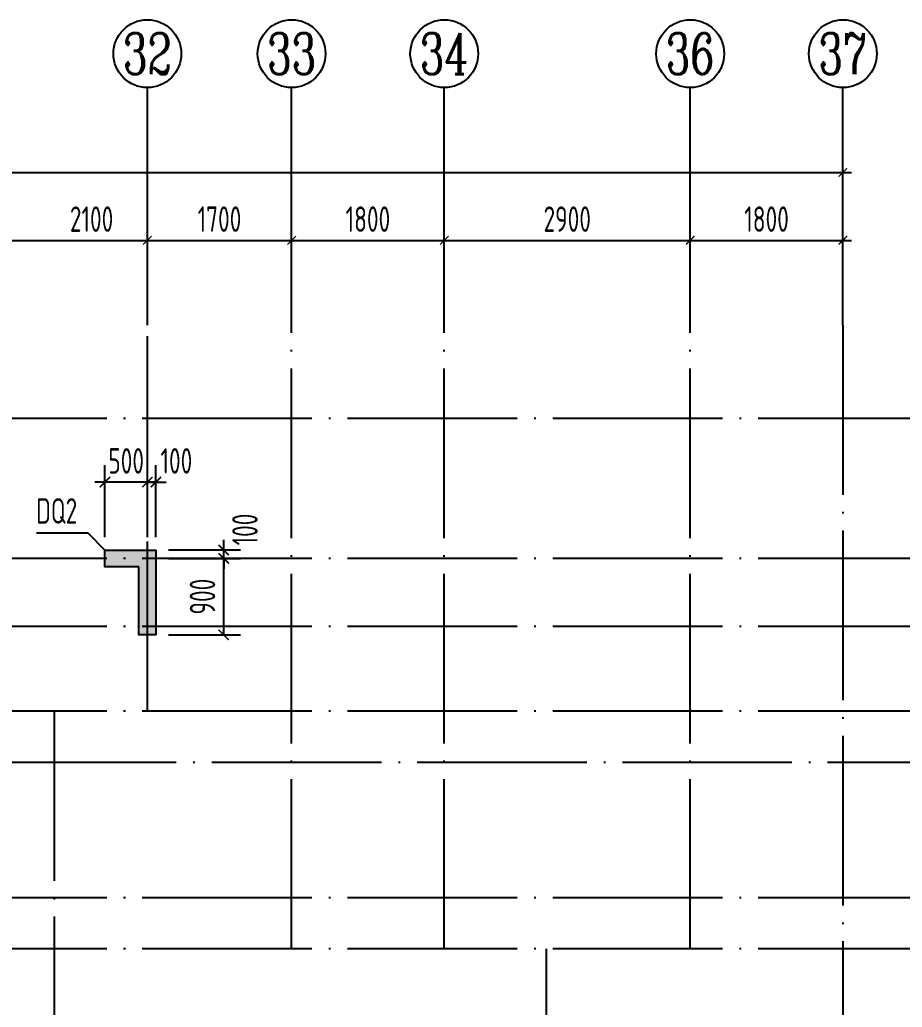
# Model space of a CAD drawing. Extents: x -461650 to 361314, y 245336 to 769729.
# Drawn here: x -84275 to -73870, y 439188 to 450827 of the extents above; entities that cross this region are included whole.
import ezdxf
from ezdxf.enums import TextEntityAlignment as Align

# ---------------------------------------------------------------- set-up
doc = ezdxf.new("R2010")
doc.units = 0
doc.header["$LTSCALE"] = 1000
doc.linetypes.add('DOTE', pattern=[2.42, 2, -0.2, 0.02, -0.2])
doc.layers.get('0').update_dxf_attribs({"linetype": 'CONTINUOUS'})
doc.layers.get('DEFPOINTS').update_dxf_attribs({"linetype": 'CONTINUOUS'})
for name, color, linetype in [('A-AXIS', 1, 'CONTINUOUS'), ('A-DOTE', 10, 'DOTE'), ('AXIS_NUM', 7, 'CONTINUOUS'), ('S-Q墙实线', 6, 'CONTINUOUS'), ('S-Q墙标注', 3, 'CONTINUOUS'), ('S-X详图填充', 252, 'CONTINUOUS'), ('S-X详图实线', 4, 'CONTINUOUS'), ('S-Y一般标注', 3, 'CONTINUOUS'), ('S-Z柱编号', 6, 'CONTINUOUS')]:
    doc.layers.add(name, color=color, linetype=linetype)
doc.styles.add('TSSD_Axis', font='complex.shx', dxfattribs={"width": 0.7, "bigfont": 'hztxt.shx'})
doc.styles.add('TSSD_DIMENSION', font='Tssdeng.shx', dxfattribs={"width": 0.7, "bigfont": 'tssdchn.shx'})
doc.styles.add('TSSD_REIN', font='tssdeng.shx', dxfattribs={"width": 0.7, "height": 300, "bigfont": 'tssdchn.shx'})
doc.styles.add('结构文字', font='zstxt.shx', dxfattribs={"width": 0.7, "bigfont": 'zshz.shx'})
doc.dimstyles.new('STRUCK', dxfattribs={"dimtxt": 400, "dimasz": 121, "dimexe": 200, "dimexo": 150, "dimgap": 115, "dimtad": 1, "dimdec": 0, "dimdsep": 46, "dimtxsty": '结构文字', "dimblk": 'ARCHTICK', "dimcen": 400, "dimclrd": 3, "dimclre": 3, "dimclrt": 7, "dimadec": 0, "dimazin": 0, "dimtfac": 1, "dimtdec": 0, "dimtix": 1, "dimtmove": 2, "dimatfit": 3, "dimldrblk": '_DIMX', "dimfxl": 0, "dimtolj": 1, "dimtzin": 0, "dimarcsym": 0})
doc.dimstyles.new('TSSD_100_100', dxfattribs={"dimtxt": 300, "dimasz": 100, "dimexe": 100, "dimexo": 250, "dimgap": 100, "dimtad": 1, "dimdec": 0, "dimzin": 0, "dimdsep": 46, "dimtxsty": 'TSSD_DIMENSION', "dimblk": 'ARCHTICK', "dimcen": 0, "dimdle": 100, "dimclrt": 7, "dimadec": 0, "dimazin": 0, "dimtfac": 1, "dimtdec": 0, "dimtix": 1, "dimtmove": 2, "dimatfit": 3, "dimldrblk": 'ARCHTICK', "dimfxl": 0, "dimtolj": 1, "dimtzin": 0, "dimarcsym": 0})

# ---------------------------------------------------------------- blocks, each defined once
blk = doc.blocks.new('ts_axno')
at = {"color": 0, "linetype": 'ByBlock', "lineweight": -2}
blk.add_circle((0, 0), 0.5, dxfattribs=at)
at = {"color": 0, "linetype": 'ByBlock', "lineweight": -2, "style": 'TSSD_Axis', "width": 0.7}
blk.add_attdef('A', text='', height=0.6, dxfattribs=at).set_placement((0, 0), align=Align.MIDDLE_CENTER)
blk = doc.blocks.new('_ArchTick')
at = {"color": 0, "linetype": 'ByBlock', "const_width": 0.15}
blk.add_lwpolyline([(-0.5, -0.5), (0.5, 0.5)], dxfattribs=at)
blk = doc.blocks.new('*D306')
at = {"layer": 'DEFPOINTS', "color": 0}
for p in [(46400, 19250), (44300, 18250), (46400, 18250)]:
    blk.add_point(p, dxfattribs=at)
at = {"layer": 'S-Y一般标注', "color": 0, "lineweight": -2}
for p, q in [((44300, 18500), (44300, 19350)), ((46400, 18500), (46400, 19350)), ((44200, 19250), (46500, 19250))]:
    blk.add_line(p, q, dxfattribs=at)
at = {"layer": 'S-Y一般标注', "color": 0, "lineweight": -2, "xscale": 100, "yscale": 100, "zscale": 100, "rotation": 180}
blk.add_blockref('_ArchTick', (44300, 19250), dxfattribs=at)
at = {"layer": 'S-Y一般标注', "color": 0, "lineweight": -2, "xscale": 100, "yscale": 100, "zscale": 100}
blk.add_blockref('_ArchTick', (46400, 19250), dxfattribs=at)
at = {"layer": 'S-Y一般标注', "color": 7, "insert": (45742, 19500), "char_height": 300, "attachment_point": 5, "style": 'TSSD_DIMENSION'}
blk.add_mtext('\\A1;2100', dxfattribs=at)
blk = doc.blocks.new('*D307')
at = {"layer": 'DEFPOINTS', "color": 0}
for p in [(48100, 19250), (46400, 18250), (48100, 18250)]:
    blk.add_point(p, dxfattribs=at)
at = {"layer": 'S-Y一般标注', "color": 0, "lineweight": -2}
for p, q in [((46400, 18500), (46400, 19350)), ((48100, 18500), (48100, 19350)), ((46300, 19250), (48200, 19250))]:
    blk.add_line(p, q, dxfattribs=at)
at = {"layer": 'S-Y一般标注', "color": 0, "lineweight": -2, "xscale": 100, "yscale": 100, "zscale": 100, "rotation": 180}
blk.add_blockref('_ArchTick', (46400, 19250), dxfattribs=at)
at = {"layer": 'S-Y一般标注', "color": 0, "lineweight": -2, "xscale": 100, "yscale": 100, "zscale": 100}
blk.add_blockref('_ArchTick', (48100, 19250), dxfattribs=at)
at = {"layer": 'S-Y一般标注', "color": 7, "insert": (47250, 19500), "char_height": 300, "attachment_point": 5, "style": 'TSSD_DIMENSION'}
blk.add_mtext('\\A1;1700', dxfattribs=at)
blk = doc.blocks.new('*D308')
at = {"layer": 'DEFPOINTS', "color": 0}
for p in [(49900, 19250), (48100, 18250), (49900, 18250)]:
    blk.add_point(p, dxfattribs=at)
at = {"layer": 'S-Y一般标注', "color": 0, "lineweight": -2}
for p, q in [((48100, 18500), (48100, 19350)), ((49900, 18500), (49900, 19350)), ((48000, 19250), (50000, 19250))]:
    blk.add_line(p, q, dxfattribs=at)
at = {"layer": 'S-Y一般标注', "color": 0, "lineweight": -2, "xscale": 100, "yscale": 100, "zscale": 100, "rotation": 180}
blk.add_blockref('_ArchTick', (48100, 19250), dxfattribs=at)
at = {"layer": 'S-Y一般标注', "color": 0, "lineweight": -2, "xscale": 100, "yscale": 100, "zscale": 100}
blk.add_blockref('_ArchTick', (49900, 19250), dxfattribs=at)
at = {"layer": 'S-Y一般标注', "color": 7, "insert": (49000, 19500), "char_height": 300, "attachment_point": 5, "style": 'TSSD_DIMENSION'}
blk.add_mtext('\\A1;1800', dxfattribs=at)
blk = doc.blocks.new('*D309')
at = {"layer": 'DEFPOINTS', "color": 0}
for p in [(52800, 19250), (49900, 18250), (52800, 18250)]:
    blk.add_point(p, dxfattribs=at)
at = {"layer": 'S-Y一般标注', "color": 0, "lineweight": -2}
for p, q in [((49900, 18500), (49900, 19350)), ((52800, 18500), (52800, 19350)), ((49800, 19250), (52900, 19250))]:
    blk.add_line(p, q, dxfattribs=at)
at = {"layer": 'S-Y一般标注', "color": 0, "lineweight": -2, "xscale": 100, "yscale": 100, "zscale": 100, "rotation": 180}
blk.add_blockref('_ArchTick', (49900, 19250), dxfattribs=at)
at = {"layer": 'S-Y一般标注', "color": 0, "lineweight": -2, "xscale": 100, "yscale": 100, "zscale": 100}
blk.add_blockref('_ArchTick', (52800, 19250), dxfattribs=at)
at = {"layer": 'S-Y一般标注', "color": 7, "insert": (51350, 19500), "char_height": 300, "attachment_point": 5, "style": 'TSSD_DIMENSION'}
blk.add_mtext('\\A1;2900', dxfattribs=at)
blk = doc.blocks.new('*D310')
at = {"layer": 'DEFPOINTS', "color": 0}
for p in [(54600, 19250), (52800, 18250), (54600, 18250)]:
    blk.add_point(p, dxfattribs=at)
at = {"layer": 'S-Y一般标注', "color": 0, "lineweight": -2}
for p, q in [((52800, 18500), (52800, 19350)), ((54600, 18500), (54600, 19350)), ((52700, 19250), (54700, 19250))]:
    blk.add_line(p, q, dxfattribs=at)
at = {"layer": 'S-Y一般标注', "color": 0, "lineweight": -2, "xscale": 100, "yscale": 100, "zscale": 100, "rotation": 180}
blk.add_blockref('_ArchTick', (52800, 19250), dxfattribs=at)
at = {"layer": 'S-Y一般标注', "color": 0, "lineweight": -2, "xscale": 100, "yscale": 100, "zscale": 100}
blk.add_blockref('_ArchTick', (54600, 19250), dxfattribs=at)
at = {"layer": 'S-Y一般标注', "color": 7, "insert": (53700, 19500), "char_height": 300, "attachment_point": 5, "style": 'TSSD_DIMENSION'}
blk.add_mtext('\\A1;1800', dxfattribs=at)
blk = doc.blocks.new('*D311')
at = {"layer": 'DEFPOINTS', "color": 0}
for p in [(54600, 20050), (4600, 18250), (54600, 18250)]:
    blk.add_point(p, dxfattribs=at)
at = {"layer": 'S-Y一般标注', "color": 0, "lineweight": -2}
for p, q in [((4600, 18500), (4600, 20150)), ((54600, 18500), (54600, 20150)), ((4500, 20050), (54700, 20050))]:
    blk.add_line(p, q, dxfattribs=at)
at = {"layer": 'S-Y一般标注', "color": 0, "lineweight": -2, "xscale": 100, "yscale": 100, "zscale": 100, "rotation": 180}
blk.add_blockref('_ArchTick', (4600, 20050), dxfattribs=at)
at = {"layer": 'S-Y一般标注', "color": 0, "lineweight": -2, "xscale": 100, "yscale": 100, "zscale": 100}
blk.add_blockref('_ArchTick', (54600, 20050), dxfattribs=at)
at = {"layer": 'S-Y一般标注', "color": 7, "insert": (29600, 20300), "char_height": 300, "attachment_point": 5, "style": 'TSSD_DIMENSION'}
blk.add_mtext('\\A1;50000', dxfattribs=at)
blk = doc.blocks.new('*D3134')
at = {"layer": 'DEFPOINTS', "color": 0}
for p in [(-82670, 444478), (-81870, 444478), (-82670, 443578)]:
    blk.add_point(p, dxfattribs=at)
at = {"layer": 'S-Q墙标注', "color": 3, "lineweight": -2}
for p, q in [((-82520, 444478), (-81670, 444478)), ((-81870, 443578), (-81870, 444478)), ((-82520, 443578), (-81670, 443578))]:
    blk.add_line(p, q, dxfattribs=at)
at = {"layer": 'S-Q墙标注', "color": 3, "lineweight": -2, "xscale": 121, "yscale": 121, "zscale": 121}
for p, rotation in [((-81870, 444478), 90), ((-81870, 443578), 270)]:
    blk.add_blockref('_ArchTick', p, dxfattribs=dict(at, rotation=rotation))
at = {"layer": 'S-Q墙标注', "color": 7, "insert": (-82120, 444028), "char_height": 300, "attachment_point": 5, "rotation": 90, "style": 'TSSD_REIN'}
blk.add_mtext('\\A1;900', dxfattribs=at)
blk = doc.blocks.new('_DIMX')
blk.add_line((-150, 0), (150, 0))
at = {"const_width": 50}
blk.add_lwpolyline([(-70, -70), (70, 70)], dxfattribs=at)
blk = doc.blocks.new('*D3135')
at = {"layer": 'DEFPOINTS', "color": 0}
for p in [(-82670, 444578), (-81870, 444578), (-82670, 444478)]:
    blk.add_point(p, dxfattribs=at)
at = {"layer": 'S-Q墙标注', "color": 3, "lineweight": -2}
for p, q in [((-81870, 444578), (-81870, 444699)), ((-82520, 444578), (-81670, 444578)), ((-81870, 444478), (-81870, 444578)), ((-82520, 444478), (-81670, 444478)), ((-81870, 444478), (-81870, 444357))]:
    blk.add_line(p, q, dxfattribs=at)
at = {"layer": 'S-Q墙标注', "color": 3, "lineweight": -2, "xscale": 121, "yscale": 121, "zscale": 121}
for p, rotation in [((-81870, 444578), 270), ((-81870, 444478), 90)]:
    blk.add_blockref('_ArchTick', p, dxfattribs=dict(at, rotation=rotation))
at = {"layer": 'S-Q墙标注', "color": 7, "insert": (-81620, 444819), "char_height": 300, "attachment_point": 5, "rotation": 90, "style": 'TSSD_REIN'}
blk.add_mtext('\\A1;100', dxfattribs=at)
blk = doc.blocks.new('*D3136')
at = {"layer": 'DEFPOINTS', "color": 0}
for p in [(-82770, 445378), (-82770, 444578), (-82670, 444578)]:
    blk.add_point(p, dxfattribs=at)
at = {"layer": 'S-Q墙标注', "color": 3, "lineweight": -2}
for p, q in [((-82770, 444728), (-82770, 445578)), ((-82670, 444728), (-82670, 445578)), ((-82770, 445378), (-82891, 445378)), ((-82670, 445378), (-82770, 445378)), ((-82670, 445378), (-82549, 445378))]:
    blk.add_line(p, q, dxfattribs=at)
at = {"layer": 'S-Q墙标注', "color": 3, "lineweight": -2, "xscale": 121, "yscale": 121, "zscale": 121}
blk.add_blockref('_ArchTick', (-82770, 445378), dxfattribs=at)
at = {"layer": 'S-Q墙标注', "color": 3, "lineweight": -2, "xscale": 121, "yscale": 121, "zscale": 121, "rotation": 180}
blk.add_blockref('_ArchTick', (-82670, 445378), dxfattribs=at)
at = {"layer": 'S-Q墙标注', "color": 7, "insert": (-82428, 445628), "char_height": 300, "attachment_point": 5, "style": 'TSSD_REIN'}
blk.add_mtext('\\A1;100', dxfattribs=at)
blk = doc.blocks.new('*D3137')
at = {"layer": 'DEFPOINTS', "color": 0}
for p in [(-83270, 445378), (-83270, 444578), (-82770, 444578)]:
    blk.add_point(p, dxfattribs=at)
at = {"layer": 'S-Q墙标注', "color": 3, "lineweight": -2}
for p, q in [((-83270, 444728), (-83270, 445578)), ((-82770, 444728), (-82770, 445578)), ((-83270, 445378), (-83391, 445378)), ((-82770, 445378), (-83270, 445378)), ((-82770, 445378), (-82649, 445378))]:
    blk.add_line(p, q, dxfattribs=at)
at = {"layer": 'S-Q墙标注', "color": 3, "lineweight": -2, "xscale": 121, "yscale": 121, "zscale": 121}
blk.add_blockref('_ArchTick', (-83270, 445378), dxfattribs=at)
at = {"layer": 'S-Q墙标注', "color": 3, "lineweight": -2, "xscale": 121, "yscale": 121, "zscale": 121, "rotation": 180}
blk.add_blockref('_ArchTick', (-82770, 445378), dxfattribs=at)
at = {"layer": 'S-Q墙标注', "color": 7, "insert": (-83020, 445628), "char_height": 300, "attachment_point": 5, "style": 'TSSD_REIN'}
blk.add_mtext('\\A1;500', dxfattribs=at)
blk = doc.blocks.new('20210726.16395156')
at = {"layer": 'A-AXIS'}
for p, q in [((46400, 18249.9), (46400, 21049.9)), ((48100, 18249.9), (48100, 21049.9)), ((49900, 18249.9), (49900, 21049.9)), ((52800, 18249.9), (52800, 21049.9)), ((54600, 18249.9), (54600, 21049.9))]:
    blk.add_line(p, q, dxfattribs=at)
at = {"layer": 'A-DOTE'}
for p, q in [((46400, 13700), (46400, 18249.9)), ((48100, 10900), (48100, 18249.9)), ((49900, 10900), (49900, 18249.9)), ((52800, 10900), (52800, 18249.9)), ((54600, 18249.9), (54600, 3600)), ((55600, 17150), (3600, 17150)), ((55600, 15500), (3600, 15500)), ((55600, 14700), (3600, 14700)), ((55600, 13700), (3600, 13700)), ((45299.8, 13700), (45300, 3600)), ((3600, 13100.3), (55600, 13100.3)), ((55600, 11500), (3600, 11500)), ((55600, 10900), (3600, 10900)), ((51100, 10900), (51100, 3600))]:
    blk.add_line(p, q, dxfattribs=at)
at = {"layer": 'A-AXIS'}
ref = blk.add_blockref('ts_axno', (46400, 21449.9), dxfattribs=dict(at, xscale=800, yscale=800, zscale=800))
ref.add_attrib('19', '32', dxfattribs={"layer": 'AXIS_NUM', "height": 480, "style": 'TSSD_Axis', "width": 0.7}).set_placement((46400, 21449.9), align=Align.MIDDLE_CENTER)
ref = blk.add_blockref('ts_axno', (48100, 21449.9), dxfattribs=dict(at, xscale=800, yscale=800, zscale=800))
ref.add_attrib('20', '33', dxfattribs={"layer": 'AXIS_NUM', "height": 480, "style": 'TSSD_Axis', "width": 0.7}).set_placement((48100, 21449.9), align=Align.MIDDLE_CENTER)
ref = blk.add_blockref('ts_axno', (49900, 21449.9), dxfattribs=dict(at, xscale=800, yscale=800, zscale=800))
ref.add_attrib('21', '34', dxfattribs={"layer": 'AXIS_NUM', "height": 480, "style": 'TSSD_Axis', "width": 0.7}).set_placement((49900, 21449.9), align=Align.MIDDLE_CENTER)
ref = blk.add_blockref('ts_axno', (52800, 21449.9), dxfattribs=dict(at, xscale=800, yscale=800, zscale=800))
ref.add_attrib('22', '36', dxfattribs={"layer": 'AXIS_NUM', "height": 480, "style": 'TSSD_Axis', "width": 0.7}).set_placement((52800, 21449.9), align=Align.MIDDLE_CENTER)
ref = blk.add_blockref('ts_axno', (54600, 21449.9), dxfattribs=dict(at, xscale=800, yscale=800, zscale=800))
ref.add_attrib('23', '37', dxfattribs={"layer": 'AXIS_NUM', "height": 480, "style": 'TSSD_Axis', "width": 0.7}).set_placement((54600, 21449.9), align=Align.MIDDLE_CENTER)
at = {"layer": 'S-Y一般标注'}
for base, p1, p2, picture, middle in [((54600, 20049.9), (4600, 18249.9), (54600, 18249.9), '*D311', (29600, 20299.9)), ((48100, 19249.9), (46400, 18249.9), (48100, 18249.9), '*D307', (47250, 19499.9)), ((49900, 19249.9), (48100, 18249.9), (49900, 18249.9), '*D308', (49000, 19499.9)), ((52800, 19249.9), (49900, 18249.9), (52800, 18249.9), '*D309', (51350, 19499.9)), ((54600, 19249.9), (52800, 18249.9), (54600, 18249.9), '*D310', (53700, 19499.9))]:
    dim = blk.add_linear_dim(base=base, p1=p1, p2=p2, dimstyle='TSSD_100_100', dxfattribs=at)
    dim.commit()
    dim.dimension.update_dxf_attribs({"geometry": picture, "text_midpoint": middle})
dim = blk.add_linear_dim(base=(46400, 19249.9), p1=(44300, 18249.9), p2=(46400, 18249.9), dimstyle='TSSD_100_100', dxfattribs=at)
dim.commit()
dim.dimension.update_dxf_attribs({"geometry": '*D306', "text_midpoint": (45741.9, 19499.9), "dimtype": 160})

msp = doc.modelspace()

# ---------------------------------------------------------------- hatches: boundary and pattern name
at = {"layer": 'S-X详图填充'}
h = msp.add_hatch(color=256, dxfattribs=at)
h.dxf.hatch_style = 1
h.paths.add_polyline_path([(-82869.71, 444377.54), (-83269.62, 444377.54), (-83269.62, 444577.54), (-82669.71, 444577.54), (-82669.71, 443577.54), (-82869.71, 443577.54)])

# ---------------------------------------------------------------- linework, layer by layer
at = {"layer": 'S-Q墙实线'}
msp.add_lwpolyline([(-82869.71, 444377.54), (-83269.62, 444377.54), (-83269.62, 444577.54), (-82669.71, 444577.54), (-82669.71, 443577.54), (-82869.71, 443577.54)], close=True, dxfattribs=at)
at = {"layer": 'S-X详图实线'}
msp.add_lwpolyline([(-82869.71, 444377.54), (-83269.62, 444377.54), (-83269.62, 444577.54), (-82669.71, 444577.54), (-82669.71, 443577.54), (-82869.71, 443577.54), (-82869.71, 444377.54)], close=True, dxfattribs=at)
at = {"layer": 'S-Z柱编号', "color": 7}
msp.add_lwpolyline([(-83269.62, 444577.54), (-83469.62, 444777.54), (-84075.42, 444777.54)], dxfattribs=at)

# ---------------------------------------------------------------- block references
at = {"layer": 'A-DOTE'}
msp.add_blockref('20210726.16395156', (-129169.71, 428977.49), dxfattribs=at)

# ---------------------------------------------------------------- texts
at = {"layer": 'S-Z柱编号', "color": 7, "style": 'TSSD_REIN', "width": 0.7}
msp.add_text('DQ2', height=300, dxfattribs=at).set_placement((-84080.91, 444798.37), align=Align.BOTTOM_LEFT)

# ---------------------------------------------------------------- dimensions: what is measured, and where the dimension line sits
at = {"layer": 'S-Q墙标注'}
for base, p1, p2, angle, picture, middle in [((-83269.62, 445377.54), (-82769.71, 444577.54), (-83269.62, 444577.54), 180, '*D3137', (-83019.66, 445627.54)), ((-81869.71, 444477.54), (-82669.71, 443577.54), (-82669.71, 444477.54), 90, '*D3134', (-82119.71, 444027.54))]:
    dim = msp.add_linear_dim(base=base, p1=p1, p2=p2, angle=angle, dimstyle='STRUCK', override={"dimtxt": 300, "dimgap": 100, "dimtxsty": 'TSSD_REIN'}, dxfattribs=at)
    dim.commit()
    dim.dimension.update_dxf_attribs({"geometry": picture, "text_midpoint": middle})
for base, p1, p2, angle, picture, middle in [((-82769.71, 445377.54), (-82669.71, 444577.54), (-82769.71, 444577.54), 180, '*D3136', (-82427.78, 445627.54)), ((-81869.71, 444577.54), (-82669.71, 444477.54), (-82669.71, 444577.54), 90, '*D3135', (-81619.71, 444819.46))]:
    dim = msp.add_linear_dim(base=base, p1=p1, p2=p2, angle=angle, dimstyle='STRUCK', override={"dimtxt": 300, "dimgap": 100, "dimtxsty": 'TSSD_REIN'}, dxfattribs=at)
    dim.commit()
    dim.dimension.update_dxf_attribs({"geometry": picture, "text_midpoint": middle, "dimtype": 160})

doc.saveas('drawing.dxf')
